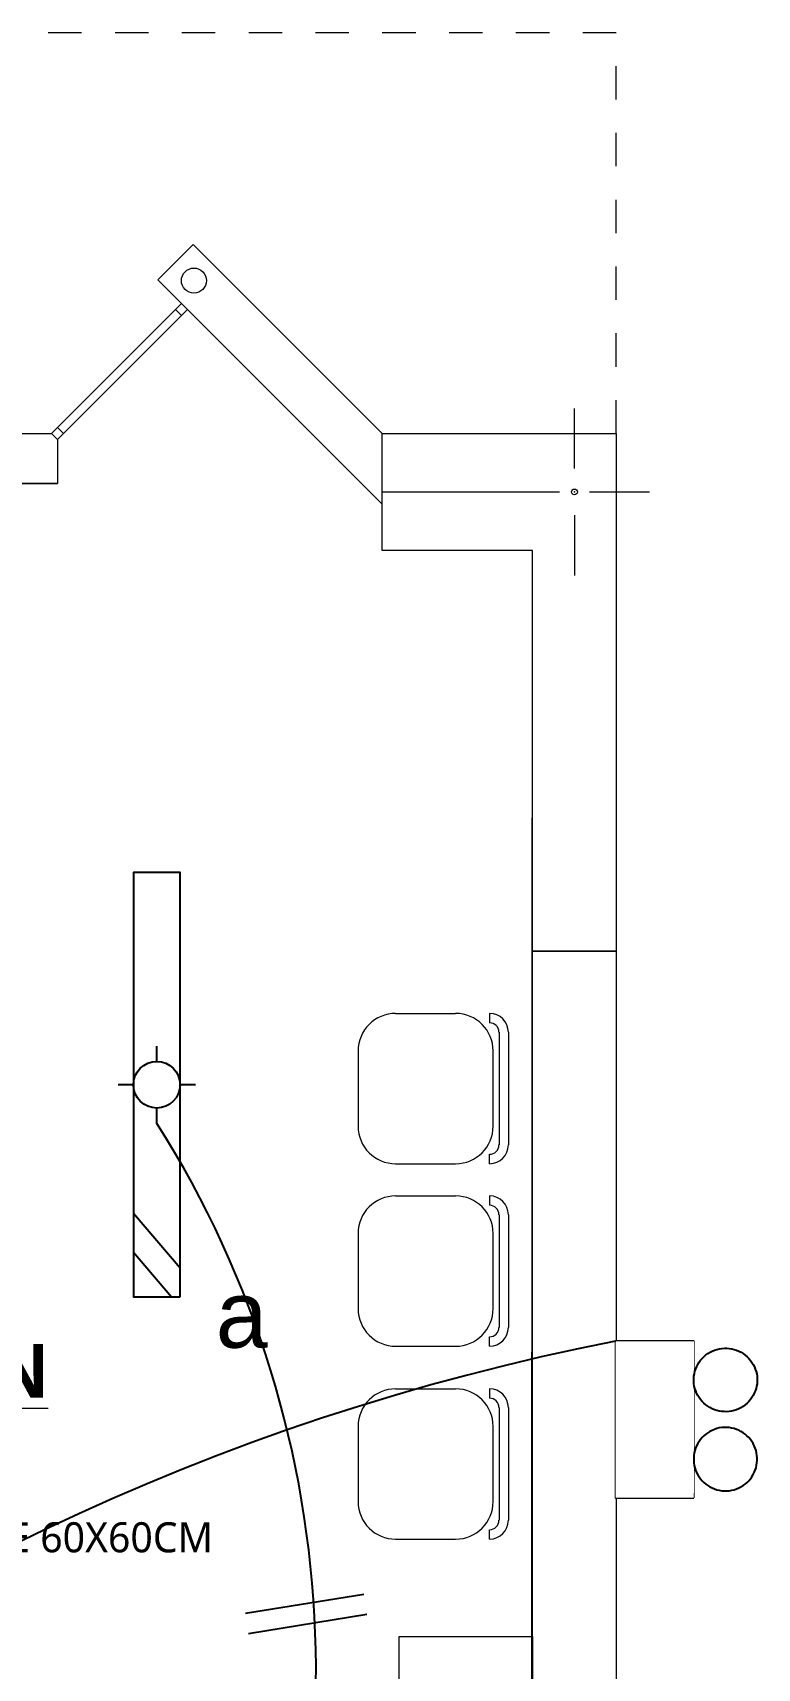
# Model space of a CAD drawing. Header units: metres. Extents: x -17 to 101, y 0 to 79.
# Drawn here: x 33.472 to 35.641, y 26.237 to 31.134 of the extents above; entities that cross this region are included whole.
import ezdxf

# ---------------------------------------------------------------- set-up
doc = ezdxf.new("R2010")
doc.units = ezdxf.units.M
doc.set_wipeout_variables(frame=1)
doc.linetypes.add('CONTINUA', pattern=[0])
doc.linetypes.add('HIDDEN2', pattern=[0.1875, 0.125, -0.0625])
for name, color, linetype, lineweight in [('ALUMBRADO', 1, 'Continuous', 30), ('Cotas varias El', 253, 'Continuous', 13), ('Emergencia', 20, 'Continuous', 25)]:
    doc.layers.add(name, color=color, linetype=linetype, lineweight=lineweight)
doc.styles.add('Santa Rosa 1 50', font='trebuc.ttf')
doc.styles.get("Standard").update_dxf_attribs({"font": 'arial.ttf'})

# ---------------------------------------------------------------- blocks, each defined once
blk = doc.blocks.new('ADOSADO')
at = {"color": 1, "lineweight": 25}
blk.add_wipeout([(-0.63, 0.015), (0.64, 0.015), (0.64, 0.155), (-0.63, 0.155)], dxfattribs=at).dxf.layer = 'ALUMBRADO'
at = {"layer": 'ALUMBRADO', "lineweight": 25}
for points in [[(0.005, 0.1548), (0.005, 0.2007)], [(-0.4959, 0.155), (-0.63, 0.0409)], [(-0.3794, 0.155), (-0.5438, 0.015)], [(-0.1107, 0.085), (-0.0648, 0.085)], [(0.0748, 0.085), (0.1207, 0.085)], [(0.005, -0.0307), (0.005, 0.0152)]]:
    blk.add_lwpolyline(points, dxfattribs=at)
at = {"layer": 'ALUMBRADO', "color": 1, "lineweight": 25}
blk.add_lwpolyline([(-0.63, 0.015), (0.64, 0.015), (0.64, 0.155), (-0.63, 0.155)], close=True, dxfattribs=at)
at = {"layer": 'ALUMBRADO', "lineweight": 25}
blk.add_circle((0.005, 0.085), 0.0698, dxfattribs=at)
blk = doc.blocks.new('Emergencia')
at = {"color": 1, "lineweight": 5}
blk.add_wipeout([(-0.0768, -0.4392), (-0.07, -0.435), (-0.0636, -0.4304), (-0.0575, -0.4252), (-0.0519, -0.4195), (-0.0467, -0.4135), (-0.0421, -0.407), (-0.0379, -0.4002), (-0.0343, -0.3931), (-0.0313, -0.3858), (-0.0288, -0.3782), (-0.027, -0.3704), (-0.0257, -0.3626), (-0.0251, -0.3546), (-0.0252, -0.3467), (-0.0258, -0.3387), (-0.027, -0.3309), (-0.0289, -0.3231), (-0.0314, -0.3156), (-0.0345, -0.3082), (-0.0381, -0.3011), (-0.0423, -0.2943), (-0.0469, -0.2879), (-0.0521, -0.2819), (-0.0578, -0.2762), (-0.0638, -0.2711), (-0.0703, -0.2664), (-0.0771, -0.2623), (-0.0842, -0.2587), (-0.0915, -0.2556), (-0.0991, -0.2532), (-0.1069, -0.2513), (-0.1147, -0.2501), (-0.1227, -0.2495), (-0.1306, -0.2495), (-0.1386, -0.2501), (-0.1464, -0.2514), (-0.1542, -0.2533), (-0.1617, -0.2557), (-0.1691, -0.2588), (-0.1762, -0.2624), (-0.183, -0.2666), (-0.1894, -0.2713), (-0.1954, -0.2765), (-0.2011, -0.2821), (-0.2062, -0.2882), (-0.2109, -0.2946), (-0.215, -0.3014), (-0.2186, -0.3085), (-0.2217, -0.3159), (-0.2241, -0.3235), (-0.226, -0.3312), (-0.2272, -0.3391), (-0.2278, -0.347), (-0.2278, -0.355), (-0.2272, -0.3629), (-0.2259, -0.3708), (-0.224, -0.3785), (-0.2215, -0.3861), (-0.2185, -0.3934), (-0.2149, -0.4005), (-0.2107, -0.4073), (-0.206, -0.4137), (-0.2008, -0.4198), (-0.1952, -0.4254), (-0.1891, -0.4306), (-0.1827, -0.4352), (-0.1759, -0.4394), (-0.1688, -0.443), (-0.1614, -0.446), (-0.1538, -0.4485), (-0.1461, -0.4503), (-0.1382, -0.4515), (-0.1303, -0.4522), (-0.1223, -0.4521), (-0.1144, -0.4515), (-0.1065, -0.4502), (-0.0988, -0.4484), (-0.0912, -0.4459), (-0.0839, -0.4428)], dxfattribs=at).dxf.layer = 'Emergencia'
at = {"layer": 'Emergencia', "color": 240, "true_color": 0xed1f24}
blk.add_lwpolyline([(-0.25, -0.25), (0.25, -0.25), (0.25, 0), (-0.25, 0)], close=True, dxfattribs=at)
at = {"color": 240, "lineweight": 5, "true_color": 0xed1f24}
blk.add_wipeout([(-0.25, -0.25), (0.25, -0.25), (0.25, 0), (-0.25, 0)], dxfattribs=at).dxf.layer = 'Emergencia'
at = {"layer": 'Emergencia', "color": 1}
blk.add_lwpolyline([(-0.0768, -0.4392), (-0.07, -0.435), (-0.0636, -0.4304), (-0.0575, -0.4252), (-0.0519, -0.4195), (-0.0467, -0.4135), (-0.0421, -0.407), (-0.0379, -0.4002), (-0.0343, -0.3931), (-0.0313, -0.3858), (-0.0288, -0.3782), (-0.027, -0.3704), (-0.0257, -0.3626), (-0.0251, -0.3546), (-0.0252, -0.3467), (-0.0258, -0.3387), (-0.027, -0.3309), (-0.0289, -0.3231), (-0.0314, -0.3156), (-0.0345, -0.3082), (-0.0381, -0.3011), (-0.0423, -0.2943), (-0.0469, -0.2879), (-0.0521, -0.2819), (-0.0578, -0.2762), (-0.0638, -0.2711), (-0.0703, -0.2664), (-0.0771, -0.2623), (-0.0842, -0.2587), (-0.0915, -0.2556), (-0.0991, -0.2532), (-0.1069, -0.2513), (-0.1147, -0.2501), (-0.1227, -0.2495), (-0.1306, -0.2495), (-0.1386, -0.2501), (-0.1464, -0.2514), (-0.1542, -0.2533), (-0.1617, -0.2557), (-0.1691, -0.2588), (-0.1762, -0.2624), (-0.183, -0.2666), (-0.1894, -0.2713), (-0.1954, -0.2765), (-0.2011, -0.2821), (-0.2062, -0.2882), (-0.2109, -0.2946), (-0.215, -0.3014), (-0.2186, -0.3085), (-0.2217, -0.3159), (-0.2241, -0.3235), (-0.226, -0.3312), (-0.2272, -0.3391), (-0.2278, -0.347), (-0.2278, -0.355), (-0.2272, -0.3629), (-0.2259, -0.3708), (-0.224, -0.3785), (-0.2215, -0.3861), (-0.2185, -0.3934), (-0.2149, -0.4005), (-0.2107, -0.4073), (-0.206, -0.4137), (-0.2008, -0.4198), (-0.1952, -0.4254), (-0.1891, -0.4306), (-0.1827, -0.4352), (-0.1759, -0.4394), (-0.1688, -0.443), (-0.1614, -0.446), (-0.1538, -0.4485), (-0.1461, -0.4503), (-0.1382, -0.4515), (-0.1303, -0.4522), (-0.1223, -0.4521), (-0.1144, -0.4515), (-0.1065, -0.4502), (-0.0988, -0.4484), (-0.0912, -0.4459), (-0.0839, -0.4428)], close=True, dxfattribs=at)
at = {"color": 1, "lineweight": 5}
blk.add_wipeout([(0.0768, -0.4392), (0.07, -0.435), (0.0636, -0.4304), (0.0575, -0.4252), (0.0519, -0.4195), (0.0467, -0.4135), (0.0421, -0.407), (0.0379, -0.4002), (0.0343, -0.3931), (0.0313, -0.3858), (0.0288, -0.3782), (0.027, -0.3704), (0.0257, -0.3626), (0.0251, -0.3546), (0.0252, -0.3467), (0.0258, -0.3387), (0.027, -0.3309), (0.0289, -0.3231), (0.0314, -0.3156), (0.0345, -0.3082), (0.0381, -0.3011), (0.0423, -0.2943), (0.0469, -0.2879), (0.0521, -0.2819), (0.0578, -0.2762), (0.0638, -0.2711), (0.0703, -0.2664), (0.0771, -0.2623), (0.0842, -0.2587), (0.0915, -0.2556), (0.0991, -0.2532), (0.1069, -0.2513), (0.1147, -0.2501), (0.1227, -0.2495), (0.1306, -0.2495), (0.1386, -0.2501), (0.1464, -0.2514), (0.1542, -0.2533), (0.1617, -0.2557), (0.1691, -0.2588), (0.1762, -0.2624), (0.183, -0.2666), (0.1894, -0.2713), (0.1954, -0.2765), (0.2011, -0.2821), (0.2062, -0.2882), (0.2109, -0.2946), (0.215, -0.3014), (0.2186, -0.3085), (0.2217, -0.3159), (0.2241, -0.3235), (0.226, -0.3312), (0.2272, -0.3391), (0.2278, -0.347), (0.2278, -0.355), (0.2272, -0.3629), (0.2259, -0.3708), (0.224, -0.3785), (0.2215, -0.3861), (0.2185, -0.3934), (0.2149, -0.4005), (0.2107, -0.4073), (0.206, -0.4137), (0.2008, -0.4198), (0.1952, -0.4254), (0.1891, -0.4306), (0.1827, -0.4352), (0.1759, -0.4394), (0.1688, -0.443), (0.1614, -0.446), (0.1538, -0.4485), (0.1461, -0.4503), (0.1382, -0.4515), (0.1303, -0.4522), (0.1223, -0.4521), (0.1144, -0.4515), (0.1065, -0.4502), (0.0988, -0.4484), (0.0912, -0.4459), (0.0839, -0.4428)], dxfattribs=at).dxf.layer = 'Emergencia'
at = {"layer": 'Emergencia', "color": 1}
blk.add_lwpolyline([(0.0768, -0.4392), (0.07, -0.435), (0.0636, -0.4304), (0.0575, -0.4252), (0.0519, -0.4195), (0.0467, -0.4135), (0.0421, -0.407), (0.0379, -0.4002), (0.0343, -0.3931), (0.0313, -0.3858), (0.0288, -0.3782), (0.027, -0.3704), (0.0257, -0.3626), (0.0251, -0.3546), (0.0252, -0.3467), (0.0258, -0.3387), (0.027, -0.3309), (0.0289, -0.3231), (0.0314, -0.3156), (0.0345, -0.3082), (0.0381, -0.3011), (0.0423, -0.2943), (0.0469, -0.2879), (0.0521, -0.2819), (0.0578, -0.2762), (0.0638, -0.2711), (0.0703, -0.2664), (0.0771, -0.2623), (0.0842, -0.2587), (0.0915, -0.2556), (0.0991, -0.2532), (0.1069, -0.2513), (0.1147, -0.2501), (0.1227, -0.2495), (0.1306, -0.2495), (0.1386, -0.2501), (0.1464, -0.2514), (0.1542, -0.2533), (0.1617, -0.2557), (0.1691, -0.2588), (0.1762, -0.2624), (0.183, -0.2666), (0.1894, -0.2713), (0.1954, -0.2765), (0.2011, -0.2821), (0.2062, -0.2882), (0.2109, -0.2946), (0.215, -0.3014), (0.2186, -0.3085), (0.2217, -0.3159), (0.2241, -0.3235), (0.226, -0.3312), (0.2272, -0.3391), (0.2278, -0.347), (0.2278, -0.355), (0.2272, -0.3629), (0.2259, -0.3708), (0.224, -0.3785), (0.2215, -0.3861), (0.2185, -0.3934), (0.2149, -0.4005), (0.2107, -0.4073), (0.206, -0.4137), (0.2008, -0.4198), (0.1952, -0.4254), (0.1891, -0.4306), (0.1827, -0.4352), (0.1759, -0.4394), (0.1688, -0.443), (0.1614, -0.446), (0.1538, -0.4485), (0.1461, -0.4503), (0.1382, -0.4515), (0.1303, -0.4522), (0.1223, -0.4521), (0.1144, -0.4515), (0.1065, -0.4502), (0.0988, -0.4484), (0.0912, -0.4459), (0.0839, -0.4428)], close=True, dxfattribs=at)

msp = doc.modelspace()

# ---------------------------------------------------------------- linework, layer by layer
at = {"layer": 'ALUMBRADO', "color": 114, "lineweight": 25}
for points in [[(34.1087, 26.4016), (34.463, 26.4587)], [(34.1183, 26.341), (34.4726, 26.3981)]]:
    msp.add_lwpolyline(points, dxfattribs=at)
at = {"layer": 'Cotas varias El', "linetype": 'Continuous'}
for p, q in [((33.5287, 29.9339), (33.9176, 30.3229)), ((33.9176, 30.3229), (33.8999, 30.3052)), ((33.9176, 30.3229), (33.9353, 30.3052)), ((33.564, 29.9339), (33.9176, 30.2875)), ((33.8999, 30.3052), (33.9176, 30.2875)), ((33.9176, 30.2875), (33.9353, 30.3052)), ((35.0936, 29.8289), (35.0936, 30.0089)), ((33.564, 29.9339), (33.5463, 29.9516)), ((33.5463, 29.9163), (33.564, 29.9339)), ((34.5186, 29.7589), (35.0486, 29.7589)), ((35.1386, 29.7589), (35.3186, 29.7589)), ((35.0936, 29.6889), (35.0936, 29.5089))]:
    msp.add_line(p, q, dxfattribs=at)
at = {"layer": 'Cotas varias El', "ltscale": 0.05}
for p, q in [((33.5287, 29.9339), (33.5463, 29.9163)), ((33.5463, 29.9163), (33.5463, 29.7839))]:
    msp.add_line(p, q, dxfattribs=at)
at = {"layer": 'Cotas varias El', "linetype": 'ByBlock'}
for p, q in [((34.5585, 28.1974), (34.7377, 28.1974)), ((34.8397, 28.1974), (34.8397, 28.1693)), ((34.8679, 28.1411), (34.8679, 27.8036)), ((34.896, 28.1411), (34.896, 27.8036)), ((34.446, 28.0849), (34.446, 27.8599)), ((34.8502, 27.8599), (34.8502, 28.0849)), ((34.8397, 27.7474), (34.8397, 27.7755)), ((34.5585, 27.7474), (34.7377, 27.7474)), ((34.5585, 27.6509), (34.7377, 27.6509)), ((34.8397, 27.6509), (34.8397, 27.6228)), ((34.8679, 27.5947), (34.8679, 27.2572)), ((34.896, 27.5947), (34.896, 27.2572)), ((34.446, 27.5384), (34.446, 27.3134)), ((34.8502, 27.3134), (34.8502, 27.5384)), ((34.5585, 27.2009), (34.7377, 27.2009)), ((34.8397, 27.2009), (34.8397, 27.229)), ((34.5585, 27.0733), (34.7377, 27.0733)), ((34.8397, 27.0733), (34.8397, 27.0452)), ((34.8679, 27.0171), (34.8679, 26.6796)), ((34.896, 27.0171), (34.896, 26.6796)), ((34.446, 26.9608), (34.446, 26.7358)), ((34.8502, 26.7358), (34.8502, 26.9608)), ((34.8397, 26.6233), (34.8397, 26.6515)), ((34.5585, 26.6233), (34.7377, 26.6233))]:
    msp.add_line(p, q, dxfattribs=at)
at = {"layer": 'Cotas varias El', "linetype": 'HIDDEN2', "ltscale": 0.5}
msp.add_lwpolyline([(35.2186, 29.9339), (35.2186, 31.1339), (6.4186, 31.1339), (6.4186, 29.9339)], dxfattribs=at)
at = {"layer": 'Cotas varias El', "ltscale": 0.05}
for points in [[(33.9529, 30.4996), (33.8469, 30.3936)], [(34.5186, 29.9339), (33.9529, 30.4996)], [(33.8469, 30.3936), (34.5186, 29.7218)], [(33.1886, 29.9339), (33.5287, 29.9339)], [(33.1265, 29.7839), (33.5463, 29.7839)]]:
    msp.add_lwpolyline(points, dxfattribs=at)
at = {"layer": 'Cotas varias El'}
for points in [[(34.9686, 23.1839), (34.9663, 26.3839), (34.9686, 29.5839), (34.5186, 29.5839), (34.5186, 29.7218), (34.4125, 29.8279), (33.9352, 30.3052), (33.5463, 29.9163), (33.5463, 29.7839), (33.1264, 29.7839), (32.6052, 30.3052), (32.2163, 29.9163), (32.2163, 29.7839), (31.8409, 29.7839), (31.7964, 29.7839), (31.2752, 30.3052), (30.8863, 29.9162), (30.8686, 29.9339), (30.8686, 29.5839), (30.8686, 29.5839), (30.8687, 27.8369)], [(34.5686, 25.1313), (34.5686, 26.3313), (34.9686, 26.3313), (34.9686, 25.1313), (34.5686, 25.1313)]]:
    msp.add_lwpolyline(points, dxfattribs=at)
at = {"layer": 'Cotas varias El', "linetype": 'Continuous'}
msp.add_lwpolyline([(35.2186, 29.9339), (35.2186, 28.3839), (34.9686, 28.3839), (34.9686, 29.5839), (34.5186, 29.5839), (34.5186, 29.9339)], close=True, dxfattribs=at)
at = {"layer": 'Cotas varias El', "ltscale": 0.05}
msp.add_lwpolyline([(35.2186, 28.3839), (35.2186, 25.0839), (34.9686, 25.0839), (34.9686, 28.3839)], close=True, dxfattribs=at)
at = {"layer": 'Cotas varias El'}
msp.add_circle((33.9547, 30.3918), 0.0375, dxfattribs=at)
at = {"layer": 'Cotas varias El', "linetype": 'Continuous'}
msp.add_circle((35.0936, 29.7589), 0.00871, dxfattribs=at)
at = {"layer": 'Cotas varias El', "linetype": 'ByBlock'}
for centre, radius, start, end in [((34.5585, 28.0849), 0.1125, 90, 180), ((34.7377, 28.0849), 0.1125, 0, 90), ((34.8397, 28.1411), 0.0562, 0, 90), ((34.8397, 28.1411), 0.0281, 0, 90), ((34.5585, 27.8599), 0.1125, 180, 270), ((34.7377, 27.8599), 0.1125, 270, 0), ((34.8397, 27.8036), 0.0562, 270, 0), ((34.8397, 27.8036), 0.0281, 270, 0), ((34.5585, 27.5384), 0.1125, 90, 180), ((34.7377, 27.5384), 0.1125, 0, 90), ((34.8397, 27.5947), 0.0562, 0, 90), ((34.8397, 27.5947), 0.0281, 0, 90), ((34.5585, 27.3134), 0.1125, 180, 270), ((34.7377, 27.3134), 0.1125, 270, 0), ((34.8397, 27.2572), 0.0562, 270, 0), ((34.8397, 27.2572), 0.0281, 270, 0), ((34.5585, 26.9608), 0.1125, 90, 180), ((34.7377, 26.9608), 0.1125, 0, 90), ((34.8397, 27.0171), 0.0562, 0, 90), ((34.8397, 27.0171), 0.0281, 0, 90), ((34.5585, 26.7358), 0.1125, 180, 270), ((34.7377, 26.7358), 0.1125, 270, 0), ((34.8397, 26.6796), 0.0562, 270, 0), ((34.8397, 26.6796), 0.0281, 270, 0)]:
    msp.add_arc(centre, radius, start, end, dxfattribs=at)
at = {"layer": 'Cotas varias El', "linetype": 'Continuous'}
msp.add_point((35.0936, 29.7589), dxfattribs=at)

# ---------------------------------------------------------------- texts
at = {"layer": 'ALUMBRADO', "color": 102, "lineweight": 25}
msp.add_text('a', height=0.2, rotation=0.0215, dxfattribs=at).set_placement((34.02, 27.1964, 6632.0928))
at = {"layer": 'Cotas varias El', "insert": (29.7136, 27.2072), "char_height": 0.209, "attachment_point": 1, "style": 'Santa Rosa 1 50'}
msp.add_mtext_dynamic_manual_height_columns('\\pi1.59456;{\\fSwis721 Ex BT|b1|i0|c0|p34;\\H0.76555x;\\LOF. COORDINACION\\P\\pi2.03204;PEDAGOGICA\\H1.30625x;\\P\\pi1.64485;\\fTrebuchet MS|b0|i0|c0|p34;\\H0.43062x;\\lPISO PORCELANATO ANTIDESLIZANTE 60X60CM\\P\\pi2.92951;\\P\\pi2.53455;Area:27.90 m²}', width=5.859027, gutter_width=1, heights=[0], dxfattribs=at)

# ---------------------------------------------------------------- next in the draw order: block references
at = {"layer": 'ALUMBRADO', "lineweight": 25, "rotation": 90}
msp.add_blockref('ADOSADO', (33.9286, 27.9789), dxfattribs=at)
at = {"layer": 'Emergencia', "lineweight": 25, "xscale": 0.9375, "yscale": 0.9375, "zscale": 0.9375, "rotation": 89.95189221481806}
msp.add_blockref('Emergencia', (35.2168, 26.9816), dxfattribs=at)

# ---------------------------------------------------------------- next in the draw order: linework, layer by layer
at = {"layer": 'ALUMBRADO', "lineweight": 25}
msp.add_arc((31.2551, 26.2268), 3.0651, 331.9175, 32.3796, dxfattribs=at)
at = {"layer": 'ALUMBRADO', "linetype": 'CONTINUA', "lineweight": 25}
msp.add_arc((36.5843, 20.2085), 7.1396, 101.04099, 158.49417, dxfattribs=at)

doc.saveas('drawing.dxf')
